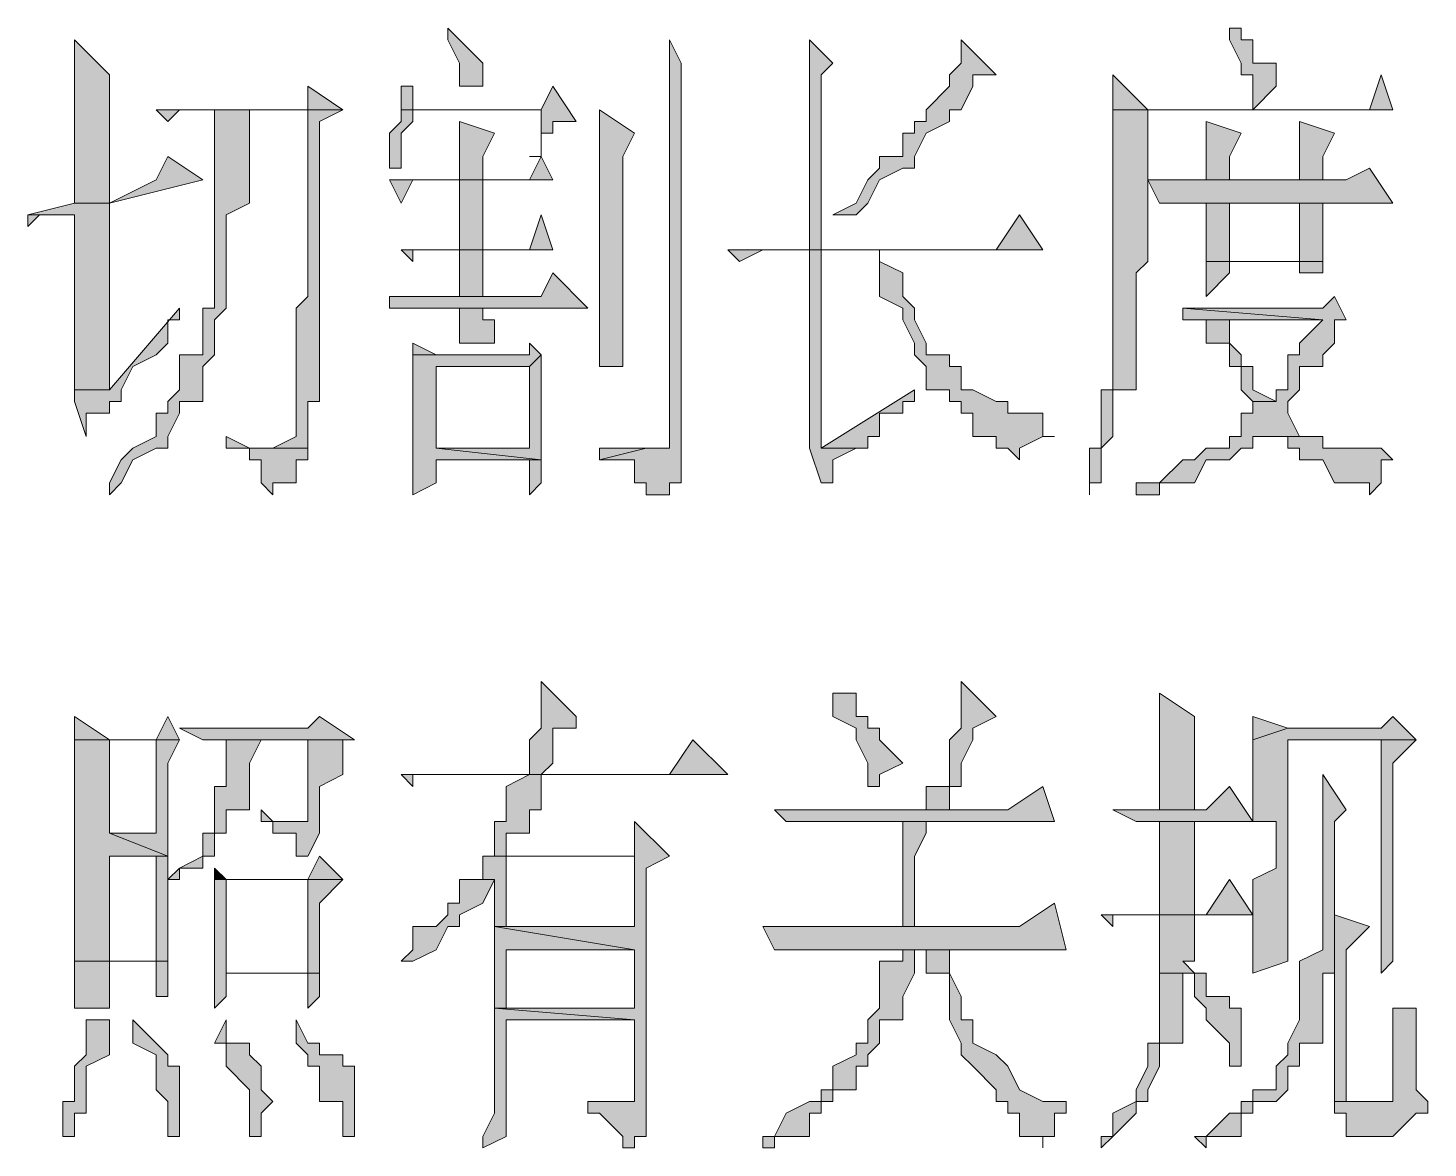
# Model space of a CAD drawing. Header units: millimetres. Extents: x 20 to 821, y 1 to 1134.
# Drawn here: x 650.34 to 671.94, y 529.88 to 547.16 of the extents above; entities that cross this region are included whole.
import ezdxf

# ---------------------------------------------------------------- set-up
doc = ezdxf.new("R2010")
doc.units = ezdxf.units.MM
doc.layers.add('1', color=7, linetype='Continuous')

msp = doc.modelspace()

# ---------------------------------------------------------------- hatches: boundary and pattern name
h = msp.add_hatch(color=0)
h.dxf.hatch_style = 2
h.paths.add_polyline_path([(656.82, 547.161732), (656.82, 546.981732), (657, 546.621732), (657, 546.261732), (657.36, 546.261732), (657.36, 546.621732), (657, 546.981732)])
h = msp.add_hatch(color=0)
h.dxf.hatch_style = 2
h.paths.add_polyline_path([(668.88, 547.161732), (668.88, 546.981732), (669.06, 546.621732), (669.06, 546.441732), (669.24, 546.441732), (669.24, 545.901732), (669.6, 546.261732), (669.6, 546.621732), (669.24, 546.621732), (669.24, 546.981732), (669.06, 546.981732), (669.06, 547.161732)])
h = msp.add_hatch(color=0)
h.dxf.hatch_style = 2
h.paths.add_polyline_path([(651.06, 546.981732), (651.06, 544.461732), (651.6, 544.461732), (651.6, 546.441732)])
h = msp.add_hatch(color=0)
h.dxf.hatch_style = 2
h.paths.add_polyline_path([(660.24, 546.981732), (660.24, 540.681732), (659.88, 540.681732), (659.16, 540.501732), (659.7, 540.501732), (659.7, 540.141732), (659.88, 540.141732), (659.88, 539.961732), (660.24, 539.961732), (660.24, 540.141732), (660.42, 540.141732), (660.42, 540.501732), (660.42, 546.621732)])
h = msp.add_hatch(color=0)
h.dxf.hatch_style = 2
h.paths.add_polyline_path([(662.4, 546.981732), (662.4, 543.741732), (662.58, 543.741732), (662.58, 546.441732), (662.76, 546.621732)])
h = msp.add_hatch(color=0)
h.dxf.hatch_style = 2
h.paths.add_polyline_path([(664.74, 546.981732), (664.74, 546.621732), (664.56, 546.441732), (664.56, 546.261732), (664.2, 545.901732), (664.2, 545.721732), (664.02, 545.721732), (664.02, 545.541732), (663.84, 545.541732), (663.84, 545.181732), (663.48, 545.181732), (663.48, 545.001732), (663.3, 544.821732), (663.12, 544.461732), (662.76, 544.281732), (663.12, 544.281732), (663.3, 544.461732), (663.48, 544.821732), (663.84, 545.001732), (664.02, 545.001732), (664.02, 545.181732), (664.2, 545.541732), (664.56, 545.721732), (664.56, 545.901732), (664.74, 545.901732), (664.92, 546.261732), (664.92, 546.441732), (665.28, 546.441732)])
h = msp.add_hatch(color=0)
h.dxf.hatch_style = 2
h.paths.add_polyline_path([(671.22, 546.441732), (671.04, 545.901732), (667.08, 545.901732), (667.08, 545.721732), (667.08, 542.661732), (667.08, 542.301732), (667.08, 541.581732), (666.9, 541.581732), (666.9, 540.681732), (666.72, 540.681732), (666.72, 539.961732), (666.72, 540.141732), (666.9, 540.141732), (666.9, 540.501732), (666.9, 540.681732), (667.08, 540.861732), (667.08, 541.581732), (667.44, 541.581732), (667.44, 543.381732), (667.62, 543.561732), (667.62, 545.901732), (671.4, 545.901732)])
h = msp.add_hatch(color=0)
h.dxf.hatch_style = 2
h.paths.add_polyline_path([(667.08, 546.441732), (667.08, 545.901732), (667.62, 545.901732)])
h = msp.add_hatch(color=0)
h.dxf.hatch_style = 2
h.paths.add_polyline_path([(654.66, 546.261732), (654.66, 545.901732), (652.32, 545.901732), (652.5, 545.721732), (652.68, 545.901732), (655.2, 545.901732)])
h = msp.add_hatch(color=0)
h.dxf.hatch_style = 2
h.paths.add_polyline_path([(658.44, 546.261732), (658.26, 545.901732), (656.1, 545.901732), (658.26, 545.901732), (658.26, 545.181732), (658.08, 545.181732), (658.26, 545.181732), (658.26, 545.541732), (658.44, 545.541732), (658.44, 545.721732), (658.8, 545.721732)])
h = msp.add_hatch(color=0)
h.dxf.hatch_style = 2
h.paths.add_polyline_path([(656.1, 545.901732), (656.28, 545.901732), (656.28, 546.261732), (656.1, 546.261732)])
h = msp.add_hatch(color=0)
h.dxf.hatch_style = 2
h.paths.add_polyline_path([(653.76, 545.901732), (653.22, 545.901732), (653.22, 545.721732), (653.22, 542.841732), (653.04, 542.841732), (653.04, 542.121732), (652.68, 542.121732), (652.68, 541.941732), (652.68, 541.581732), (652.5, 541.401732), (652.5, 541.221732), (652.32, 541.221732), (652.32, 540.861732), (651.96, 540.681732), (651.78, 540.501732), (651.6, 540.141732), (651.6, 539.961732), (651.78, 540.141732), (651.96, 540.501732), (652.32, 540.681732), (652.5, 540.681732), (652.5, 540.861732), (652.68, 541.221732), (652.68, 541.401732), (653.04, 541.401732), (653.04, 541.941732), (653.22, 542.121732), (653.22, 542.661732), (653.4, 542.841732), (653.4, 544.281732), (653.76, 544.461732)])
h = msp.add_hatch(color=0)
h.dxf.hatch_style = 2
h.paths.add_polyline_path([(655.2, 545.901732), (654.66, 545.901732), (654.66, 545.721732), (654.66, 543.021732), (654.48, 542.841732), (654.48, 541.941732), (654.48, 541.581732), (654.48, 540.861732), (654.12, 540.681732), (654.66, 540.681732), (654.66, 540.861732), (654.66, 541.401732), (654.84, 541.401732), (654.84, 545.721732)])
h = msp.add_hatch(color=0)
h.dxf.hatch_style = 2
h.paths.add_polyline_path([(656.1, 545.901732), (656.1, 545.721732), (655.92, 545.541732), (655.92, 545.001732), (656.1, 545.001732), (656.1, 545.541732), (656.28, 545.721732), (656.28, 545.901732), (658.26, 545.901732)])
h = msp.add_hatch(color=0)
h.dxf.hatch_style = 2
h.paths.add_polyline_path([(659.16, 545.901732), (659.16, 541.941732), (659.52, 541.941732), (659.52, 545.181732), (659.7, 545.541732)])
h = msp.add_hatch(color=0)
h.dxf.hatch_style = 2
h.paths.add_polyline_path([(657, 545.721732), (657, 544.821732), (657.36, 544.821732), (657.36, 545.181732), (657.54, 545.541732)])
h = msp.add_hatch(color=0)
h.dxf.hatch_style = 2
h.paths.add_polyline_path([(668.52, 545.721732), (668.52, 544.821732), (668.88, 544.821732), (668.88, 545.181732), (669.06, 545.541732)])
h = msp.add_hatch(color=0)
h.dxf.hatch_style = 2
h.paths.add_polyline_path([(669.96, 545.721732), (669.96, 544.821732), (670.32, 544.821732), (670.32, 545.181732), (670.5, 545.541732)])
h = msp.add_hatch(color=0)
h.dxf.hatch_style = 2
h.paths.add_polyline_path([(652.5, 545.181732), (652.32, 544.821732), (651.6, 544.461732), (651.06, 544.461732), (650.34, 544.281732), (651.06, 544.281732), (651.06, 541.941732), (651.06, 541.581732), (651.6, 541.581732), (651.6, 544.461732), (653.04, 544.821732)])
h = msp.add_hatch(color=0)
h.dxf.hatch_style = 2
h.paths.add_polyline_path([(658.26, 545.181732), (658.08, 544.821732), (655.92, 544.821732), (656.1, 544.461732), (656.28, 544.821732), (658.44, 544.821732)])
h = msp.add_hatch(color=0)
h.dxf.hatch_style = 2
h.paths.add_polyline_path([(671.04, 545.001732), (670.68, 544.821732), (667.62, 544.821732), (667.8, 544.461732), (671.4, 544.461732)])
h = msp.add_hatch(color=0)
h.dxf.hatch_style = 2
h.paths.add_polyline_path([(657, 543.741732), (657.36, 543.741732), (657.36, 544.821732), (657, 544.821732)])
h = msp.add_hatch(color=0)
h.dxf.hatch_style = 2
h.paths.add_polyline_path([(668.88, 544.461732), (668.52, 544.461732), (668.52, 544.281732), (668.52, 543.561732), (668.88, 543.561732)])
h = msp.add_hatch(color=0)
h.dxf.hatch_style = 2
h.paths.add_polyline_path([(670.32, 544.461732), (669.96, 544.461732), (669.96, 543.561732), (668.52, 543.561732), (668.52, 543.381732), (668.52, 543.021732), (668.88, 543.381732), (668.88, 543.561732), (669.96, 543.561732), (670.32, 543.561732), (670.32, 543.741732)])
h = msp.add_hatch(color=0)
h.dxf.hatch_style = 2
h.paths.add_polyline_path([(650.34, 544.281732), (650.34, 544.101732), (650.52, 544.281732), (651.06, 544.281732)])
h = msp.add_hatch(color=0)
h.dxf.hatch_style = 2
h.paths.add_polyline_path([(658.26, 544.281732), (658.08, 543.741732), (656.1, 543.741732), (656.28, 543.561732), (656.28, 543.741732), (657, 543.741732), (658.44, 543.741732)])
h = msp.add_hatch(color=0)
h.dxf.hatch_style = 2
h.paths.add_polyline_path([(665.64, 544.281732), (665.28, 543.741732), (661.14, 543.741732), (661.32, 543.561732), (661.68, 543.741732), (666, 543.741732)])
h = msp.add_hatch(color=0)
h.dxf.hatch_style = 2
h.paths.add_polyline_path([(657, 543.021732), (657.36, 543.021732), (657.36, 543.741732), (657, 543.741732)])
h = msp.add_hatch(color=0)
h.dxf.hatch_style = 2
h.paths.add_polyline_path([(662.4, 543.741732), (662.4, 540.681732), (662.58, 540.141732), (662.76, 540.141732), (662.76, 540.501732), (663.12, 540.681732), (663.3, 540.681732), (662.58, 540.681732), (662.58, 543.741732), (663.48, 543.741732)])
h = msp.add_hatch(color=0)
h.dxf.hatch_style = 2
h.paths.add_polyline_path([(663.48, 543.741732), (662.4, 543.741732), (663.48, 543.741732), (663.48, 543.021732), (663.84, 542.841732), (663.84, 542.661732), (664.02, 542.301732), (664.02, 542.121732), (664.2, 541.941732), (664.2, 541.581732), (664.56, 541.581732), (664.56, 541.401732), (664.74, 541.401732), (664.74, 541.221732), (664.92, 541.221732), (664.92, 540.861732), (665.28, 540.861732), (665.28, 540.681732), (665.46, 540.681732), (665.64, 540.501732), (665.64, 540.681732), (666, 540.861732), (666.18, 540.861732), (666, 540.861732), (666, 541.221732), (665.64, 541.221732), (665.46, 541.221732), (665.46, 541.401732), (665.28, 541.401732), (664.92, 541.581732), (664.74, 541.581732), (664.74, 541.941732), (664.56, 541.941732), (664.56, 542.121732), (664.2, 542.121732), (664.2, 542.301732), (664.02, 542.661732), (664.02, 542.841732), (663.84, 543.021732), (663.84, 543.381732), (663.48, 543.561732)])
h = msp.add_hatch(color=0)
h.dxf.hatch_style = 2
h.paths.add_polyline_path([(670.32, 543.561732), (669.96, 543.561732), (669.96, 543.381732), (670.32, 543.381732)])
h = msp.add_hatch(color=0)
h.dxf.hatch_style = 2
h.paths.add_polyline_path([(658.44, 543.381732), (658.26, 543.021732), (655.92, 543.021732), (655.92, 542.841732), (658.98, 542.841732)])
h = msp.add_hatch(color=0)
h.dxf.hatch_style = 2
h.paths.add_polyline_path([(652.68, 542.841732), (651.6, 541.581732), (651.06, 541.581732), (651.06, 541.401732), (651.24, 540.861732), (651.24, 541.221732), (651.6, 541.221732), (651.6, 541.401732), (651.78, 541.401732), (651.78, 541.581732), (651.96, 541.941732), (652.32, 542.121732), (652.5, 542.301732), (652.5, 542.661732), (652.68, 542.661732)])
h = msp.add_hatch(color=0)
h.dxf.hatch_style = 2
h.paths.add_polyline_path([(657.36, 542.841732), (657, 542.841732), (657, 542.661732), (657, 542.301732), (657.54, 542.301732), (657.54, 542.661732), (657.36, 542.661732)])
h = msp.add_hatch(color=0)
h.dxf.hatch_style = 2
h.paths.add_polyline_path([(670.5, 543.021732), (670.32, 542.841732), (668.16, 542.841732), (670.32, 542.661732), (669.96, 542.301732), (669.96, 542.121732), (669.78, 542.121732), (669.78, 541.581732), (669.6, 541.581732), (669.6, 541.401732), (669.24, 541.401732), (669.24, 541.221732), (669.06, 541.221732), (669.06, 540.861732), (668.88, 540.861732), (668.88, 540.681732), (668.52, 540.681732), (668.34, 540.501732), (668.16, 540.501732), (667.8, 540.141732), (667.44, 540.141732), (667.44, 539.961732), (667.8, 539.961732), (667.8, 540.141732), (668.34, 540.141732), (668.52, 540.501732), (668.88, 540.501732), (669.06, 540.681732), (669.24, 540.681732), (669.24, 540.861732), (669.96, 540.861732), (669.78, 541.221732), (669.78, 541.401732), (669.96, 541.581732), (669.96, 541.941732), (670.32, 541.941732), (670.32, 542.121732), (670.5, 542.301732), (670.5, 542.661732), (670.68, 542.661732)])
h = msp.add_hatch(color=0)
h.dxf.hatch_style = 2
h.paths.add_polyline_path([(668.16, 542.841732), (668.16, 542.661732), (668.34, 542.661732), (670.32, 542.661732)])
h = msp.add_hatch(color=0)
h.dxf.hatch_style = 2
h.paths.add_polyline_path([(668.88, 542.661732), (668.52, 542.661732), (668.52, 542.301732), (668.88, 542.301732), (668.88, 542.121732), (668.88, 541.941732), (669.06, 541.941732), (669.06, 541.581732), (669.24, 541.401732), (669.6, 541.401732), (669.24, 541.581732), (669.24, 541.941732), (669.06, 541.941732), (669.06, 542.121732), (668.88, 542.301732)])
h = msp.add_hatch(color=0)
h.dxf.hatch_style = 2
h.paths.add_polyline_path([(656.28, 542.301732), (656.28, 542.121732), (656.64, 542.121732)])
h = msp.add_hatch(color=0)
h.dxf.hatch_style = 2
h.paths.add_polyline_path([(658.08, 542.301732), (658.08, 542.121732), (656.64, 542.121732), (656.28, 542.121732), (656.28, 541.941732), (656.28, 539.961732), (656.64, 540.141732), (656.64, 540.501732), (658.08, 540.501732), (658.26, 540.501732), (656.64, 540.681732), (656.64, 541.941732), (658.08, 541.941732), (658.26, 542.121732)])
h = msp.add_hatch(color=0)
h.dxf.hatch_style = 2
h.paths.add_polyline_path([(658.26, 542.121732), (658.08, 541.941732), (658.08, 540.681732), (656.64, 540.681732), (658.26, 540.501732)])
h = msp.add_hatch(color=0)
h.dxf.hatch_style = 2
h.paths.add_polyline_path([(664.02, 541.581732), (662.58, 540.681732), (663.3, 540.681732), (663.3, 540.861732), (663.48, 540.861732), (663.48, 541.221732), (663.84, 541.221732), (663.84, 541.401732), (664.02, 541.401732)])
h = msp.add_hatch(color=0)
h.dxf.hatch_style = 2
h.paths.add_polyline_path([(653.4, 540.861732), (653.4, 540.681732), (653.76, 540.681732), (653.76, 540.501732), (653.94, 540.501732), (653.94, 540.141732), (654.12, 539.961732), (654.12, 540.141732), (654.48, 540.141732), (654.48, 540.501732), (654.66, 540.501732), (654.66, 540.681732), (654.12, 540.681732), (653.76, 540.681732)])
h = msp.add_hatch(color=0)
h.dxf.hatch_style = 2
h.paths.add_polyline_path([(659.16, 540.681732), (659.16, 540.501732), (659.88, 540.681732)])
h = msp.add_hatch(color=0)
h.dxf.hatch_style = 2
h.paths.add_polyline_path([(669.96, 540.861732), (669.6, 540.861732), (669.78, 540.861732), (669.78, 540.681732), (669.96, 540.681732), (669.96, 540.501732), (670.32, 540.501732), (670.5, 540.141732), (671.04, 540.141732), (671.04, 539.961732), (671.22, 540.141732), (671.22, 540.501732), (671.4, 540.501732), (671.22, 540.681732), (671.04, 540.681732), (670.32, 540.681732), (670.32, 540.861732)])
h = msp.add_hatch(color=0)
h.dxf.hatch_style = 2
h.paths.add_polyline_path([(658.26, 540.501732), (658.08, 540.501732), (658.08, 539.961732), (658.26, 540.141732)])
h = msp.add_hatch(color=0)
h.dxf.hatch_style = 2
h.paths.add_polyline_path([(658.26, 537.081732), (658.26, 536.361732), (658.08, 536.181732), (658.08, 535.641732), (658.26, 535.641732), (658.44, 535.821732), (658.44, 536.361732), (658.8, 536.361732), (658.8, 536.541732)])
h = msp.add_hatch(color=0)
h.dxf.hatch_style = 2
h.paths.add_polyline_path([(664.74, 537.081732), (664.74, 536.361732), (664.56, 536.181732), (664.56, 535.461732), (664.2, 535.461732), (664.2, 535.101732), (664.56, 535.101732), (664.56, 535.461732), (664.74, 535.461732), (664.74, 535.821732), (664.92, 536.181732), (664.92, 536.361732), (665.28, 536.541732)])
h = msp.add_hatch(color=0)
h.dxf.hatch_style = 2
h.paths.add_polyline_path([(662.76, 536.901732), (662.76, 536.541732), (663.12, 536.361732), (663.12, 536.181732), (663.3, 535.821732), (663.3, 535.461732), (663.48, 535.461732), (663.48, 535.641732), (663.84, 535.821732), (663.48, 536.181732), (663.48, 536.361732), (663.3, 536.361732), (663.3, 536.541732), (663.12, 536.541732), (663.12, 536.901732)])
h = msp.add_hatch(color=0)
h.dxf.hatch_style = 2
h.paths.add_polyline_path([(667.8, 536.901732), (667.8, 535.101732), (668.34, 535.101732), (668.34, 536.541732)])
h = msp.add_hatch(color=0)
h.dxf.hatch_style = 2
h.paths.add_polyline_path([(651.06, 536.541732), (651.06, 536.181732), (651.6, 536.181732)])
h = msp.add_hatch(color=0)
h.dxf.hatch_style = 2
h.paths.add_polyline_path([(652.5, 536.541732), (652.32, 536.181732), (651.06, 536.181732), (651.06, 535.821732), (651.06, 532.761732), (652.32, 532.761732), (652.32, 532.221732), (652.5, 532.221732), (652.5, 532.581732), (652.5, 532.761732), (651.6, 532.761732), (651.6, 534.381732), (652.32, 534.381732), (652.5, 534.381732), (651.6, 534.741732), (651.6, 536.181732), (652.32, 536.181732), (652.68, 536.181732)])
h = msp.add_hatch(color=0)
h.dxf.hatch_style = 2
h.paths.add_polyline_path([(654.84, 536.541732), (654.66, 536.361732), (652.68, 536.361732), (653.04, 536.181732), (655.38, 536.181732)])
h = msp.add_hatch(color=0)
h.dxf.hatch_style = 2
h.paths.add_polyline_path([(669.24, 536.541732), (669.24, 536.181732), (669.78, 536.361732)])
h = msp.add_hatch(color=0)
h.dxf.hatch_style = 2
h.paths.add_polyline_path([(671.4, 536.541732), (671.22, 536.361732), (669.78, 536.361732), (669.24, 536.181732), (669.24, 534.921732), (669.6, 534.921732), (669.6, 534.201732), (669.24, 534.021732), (669.24, 532.581732), (669.78, 532.761732), (669.78, 536.181732), (671.22, 536.181732), (671.76, 536.181732)])
h = msp.add_hatch(color=0)
h.dxf.hatch_style = 2
h.paths.add_polyline_path([(652.68, 536.181732), (652.32, 536.181732), (652.32, 534.741732), (651.6, 534.741732), (652.5, 534.381732), (652.5, 535.821732)])
h = msp.add_hatch(color=0)
h.dxf.hatch_style = 2
h.paths.add_polyline_path([(653.94, 536.181732), (653.4, 536.181732), (653.4, 535.821732), (653.4, 535.461732), (653.22, 535.461732), (653.22, 534.741732), (653.04, 534.741732), (653.04, 534.381732), (652.68, 534.201732), (652.5, 534.021732), (652.68, 534.021732), (652.68, 534.201732), (653.04, 534.201732), (653.04, 534.381732), (653.22, 534.381732), (653.22, 534.741732), (653.4, 534.741732), (653.4, 534.921732), (653.4, 535.101732), (653.76, 535.101732), (653.76, 535.821732)])
h = msp.add_hatch(color=0)
h.dxf.hatch_style = 2
h.paths.add_polyline_path([(655.38, 536.181732), (654.66, 536.181732), (654.66, 535.821732), (654.66, 534.921732), (654.48, 534.921732), (653.94, 534.921732), (654.12, 534.921732), (654.12, 534.741732), (654.48, 534.741732), (654.48, 534.381732), (654.66, 534.381732), (654.84, 534.741732), (654.84, 534.921732), (654.84, 535.101732), (654.84, 535.461732), (655.2, 535.641732), (655.2, 536.181732)])
h = msp.add_hatch(color=0)
h.dxf.hatch_style = 2
h.paths.add_polyline_path([(660.6, 536.181732), (660.24, 535.641732), (656.1, 535.641732), (656.28, 535.461732), (656.28, 535.641732), (656.64, 535.641732), (661.14, 535.641732)])
h = msp.add_hatch(color=0)
h.dxf.hatch_style = 2
h.paths.add_polyline_path([(671.76, 536.181732), (671.22, 536.181732), (671.22, 532.581732), (671.4, 532.761732), (671.4, 535.821732)])
h = msp.add_hatch(color=0)
h.dxf.hatch_style = 2
h.paths.add_polyline_path([(658.26, 535.641732), (658.08, 535.641732), (657.72, 535.461732), (657.72, 534.921732), (657.54, 534.921732), (657.54, 534.381732), (657.72, 534.381732), (657.72, 534.741732), (658.08, 534.741732), (658.08, 535.101732), (658.26, 535.101732)])
h = msp.add_hatch(color=0)
h.dxf.hatch_style = 2
h.paths.add_polyline_path([(670.32, 535.641732), (670.32, 532.941732), (669.96, 532.761732), (669.96, 531.861732), (669.78, 531.501732), (669.78, 531.321732), (669.6, 531.141732), (669.6, 530.781732), (669.24, 530.781732), (669.24, 530.601732), (669.06, 530.601732), (669.06, 530.421732), (668.88, 530.421732), (668.52, 530.061732), (668.34, 530.061732), (668.52, 529.881732), (668.52, 530.061732), (668.88, 530.061732), (669.06, 530.061732), (669.06, 530.421732), (669.24, 530.421732), (669.24, 530.601732), (669.6, 530.601732), (669.78, 530.781732), (669.78, 531.141732), (669.96, 531.141732), (669.96, 531.501732), (670.32, 531.501732), (670.32, 532.581732), (670.5, 532.581732), (670.5, 534.921732), (670.68, 535.101732)])
h = msp.add_hatch(color=0)
h.dxf.hatch_style = 2
h.paths.add_polyline_path([(666, 535.461732), (665.46, 535.101732), (661.86, 535.101732), (662.04, 534.921732), (666.18, 534.921732)])
h = msp.add_hatch(color=0)
h.dxf.hatch_style = 2
h.paths.add_polyline_path([(668.88, 535.461732), (668.52, 535.101732), (667.08, 535.101732), (667.44, 534.921732), (669.24, 534.921732)])
h = msp.add_hatch(color=0)
h.dxf.hatch_style = 2
h.paths.add_polyline_path([(653.94, 535.101732), (653.94, 534.921732), (654.48, 534.921732), (654.12, 534.921732)])
h = msp.add_hatch(color=0)
h.dxf.hatch_style = 2
h.paths.add_polyline_path([(659.7, 534.921732), (659.7, 534.381732), (657.72, 534.381732), (657.36, 534.381732), (659.7, 534.381732), (659.7, 533.301732), (657.72, 533.301732), (657.54, 533.301732), (659.7, 532.941732), (659.7, 532.041732), (657.72, 532.041732), (657.54, 532.041732), (659.7, 531.861732), (659.7, 530.601732), (659.52, 530.601732), (658.98, 530.601732), (658.98, 530.421732), (659.16, 530.421732), (659.52, 530.061732), (659.52, 529.881732), (659.7, 529.881732), (659.7, 530.061732), (659.88, 530.061732), (659.88, 530.421732), (659.88, 534.201732), (660.24, 534.381732)])
h = msp.add_hatch(color=0)
h.dxf.hatch_style = 2
h.paths.add_polyline_path([(664.2, 534.921732), (663.84, 534.921732), (663.84, 534.741732), (663.84, 533.301732), (664.02, 533.301732), (664.02, 534.381732), (664.2, 534.741732)])
h = msp.add_hatch(color=0)
h.dxf.hatch_style = 2
h.paths.add_polyline_path([(667.8, 533.481732), (668.34, 533.481732), (668.34, 534.921732), (667.8, 534.921732)])
h = msp.add_hatch(color=0)
h.dxf.hatch_style = 2
h.paths.add_polyline_path([(652.5, 534.381732), (652.32, 534.381732), (652.32, 532.761732), (651.6, 532.761732), (652.5, 532.761732)])
h = msp.add_hatch(color=0)
h.dxf.hatch_style = 2
h.paths.add_polyline_path([(654.84, 534.381732), (654.66, 534.021732), (653.22, 534.021732), (653.22, 533.661732), (653.22, 532.041732), (653.4, 532.221732), (653.4, 532.581732), (654.66, 532.581732), (654.84, 532.581732), (653.4, 532.581732), (653.4, 534.021732), (654.66, 534.021732), (655.2, 534.021732)])
h = msp.add_hatch(color=0)
h.dxf.hatch_style = 2
h.paths.add_polyline_path([(653.22, 534.201732), (653.22, 534.021732), (653.4, 534.021732)])
h = msp.add_hatch(color=0)
h.dxf.hatch_style = 2
h.paths.add_polyline_path([(657.36, 534.381732), (657.36, 534.021732), (657, 534.021732), (657.54, 534.021732), (657.54, 533.661732), (657.54, 533.301732), (657.72, 533.301732), (657.72, 534.381732), (659.7, 534.381732)])
h = msp.add_hatch(color=0)
h.dxf.hatch_style = 2
h.paths.add_polyline_path([(655.2, 534.021732), (654.66, 534.021732), (654.66, 532.581732), (653.4, 532.581732), (654.84, 532.581732), (654.84, 533.661732)])
h = msp.add_hatch(color=0)
h.dxf.hatch_style = 2
h.paths.add_polyline_path([(657, 534.021732), (657, 533.661732), (656.82, 533.661732), (656.82, 533.481732), (656.64, 533.301732), (656.28, 533.301732), (656.28, 532.941732), (656.1, 532.761732), (656.28, 532.761732), (656.64, 532.941732), (656.82, 533.301732), (657, 533.301732), (657, 533.481732), (657.36, 533.661732), (657.54, 534.021732)])
h = msp.add_hatch(color=0)
h.dxf.hatch_style = 2
h.paths.add_polyline_path([(668.88, 534.021732), (668.52, 533.481732), (666.9, 533.481732), (667.08, 533.301732), (667.08, 533.481732), (667.44, 533.481732), (669.24, 533.481732)])
h = msp.add_hatch(color=0)
h.dxf.hatch_style = 2
h.paths.add_polyline_path([(666.18, 533.661732), (665.64, 533.301732), (661.68, 533.301732), (661.86, 532.941732), (666.36, 532.941732)])
h = msp.add_hatch(color=0)
h.dxf.hatch_style = 2
h.paths.add_polyline_path([(668.34, 533.481732), (667.8, 533.481732), (667.8, 533.301732), (667.8, 532.581732), (668.16, 532.581732), (668.34, 532.581732), (668.34, 532.221732), (668.52, 532.041732), (668.52, 531.861732), (668.88, 531.501732), (668.88, 531.141732), (669.06, 531.141732), (669.06, 531.861732), (669.06, 532.041732), (668.88, 532.041732), (668.88, 532.221732), (668.52, 532.221732), (668.52, 532.581732), (668.34, 532.581732), (668.16, 532.761732), (668.34, 532.761732), (668.34, 532.941732)])
h = msp.add_hatch(color=0)
h.dxf.hatch_style = 2
h.paths.add_polyline_path([(670.5, 533.481732), (670.5, 530.601732), (671.04, 530.601732), (670.68, 530.601732), (670.68, 530.781732), (670.68, 532.941732), (671.04, 533.301732)])
h = msp.add_hatch(color=0)
h.dxf.hatch_style = 2
h.paths.add_polyline_path([(657.54, 533.301732), (657.54, 532.041732), (657.72, 532.041732), (657.72, 532.941732), (659.7, 532.941732)])
h = msp.add_hatch(color=0)
h.dxf.hatch_style = 2
h.paths.add_polyline_path([(664.02, 532.941732), (663.84, 532.941732), (663.84, 532.761732), (663.48, 532.761732), (663.48, 532.581732), (663.48, 532.041732), (663.3, 531.861732), (663.3, 531.501732), (663.12, 531.501732), (663.12, 531.321732), (662.76, 531.141732), (662.76, 530.781732), (662.58, 530.781732), (662.58, 530.601732), (662.4, 530.601732), (662.04, 530.421732), (661.86, 530.061732), (661.68, 530.061732), (661.68, 529.881732), (661.86, 529.881732), (661.86, 530.061732), (662.4, 530.061732), (662.4, 530.421732), (662.58, 530.421732), (662.58, 530.601732), (662.76, 530.601732), (662.76, 530.781732), (663.12, 530.781732), (663.12, 531.141732), (663.3, 531.141732), (663.3, 531.321732), (663.48, 531.501732), (663.48, 531.861732), (663.84, 531.861732), (663.84, 532.221732), (664.02, 532.581732)])
h = msp.add_hatch(color=0)
h.dxf.hatch_style = 2
h.paths.add_polyline_path([(664.2, 532.941732), (664.2, 532.581732), (664.56, 532.581732), (664.56, 531.861732), (664.74, 531.501732), (664.74, 531.321732), (664.92, 531.141732), (665.28, 530.781732), (665.28, 530.601732), (665.46, 530.601732), (665.46, 530.421732), (665.64, 530.421732), (665.64, 530.061732), (666, 530.061732), (666, 529.881732), (666, 530.061732), (666.18, 530.061732), (666.18, 530.421732), (666.36, 530.421732), (666.36, 530.601732), (666.18, 530.601732), (666, 530.601732), (665.64, 530.781732), (665.46, 531.141732), (665.28, 531.321732), (664.92, 531.501732), (664.92, 531.861732), (664.74, 531.861732), (664.74, 532.221732), (664.56, 532.581732), (664.56, 532.941732)])
h = msp.add_hatch(color=0)
h.dxf.hatch_style = 2
h.paths.add_polyline_path([(651.06, 532.761732), (651.06, 532.041732), (651.6, 532.041732), (651.6, 532.761732), (652.32, 532.761732)])
h = msp.add_hatch(color=0)
h.dxf.hatch_style = 2
h.paths.add_polyline_path([(654.84, 532.581732), (654.66, 532.581732), (654.66, 532.041732), (654.84, 532.221732)])
h = msp.add_hatch(color=0)
h.dxf.hatch_style = 2
h.paths.add_polyline_path([(667.8, 532.581732), (667.8, 531.501732), (667.62, 531.501732), (667.62, 531.141732), (667.44, 530.781732), (667.44, 530.601732), (667.08, 530.421732), (667.08, 530.061732), (666.9, 530.061732), (666.9, 529.881732), (667.08, 530.061732), (667.44, 530.421732), (667.44, 530.601732), (667.62, 530.601732), (667.62, 530.781732), (667.8, 531.141732), (667.8, 531.501732), (668.16, 531.501732), (668.16, 532.581732)])
h = msp.add_hatch(color=0)
h.dxf.hatch_style = 2
h.paths.add_polyline_path([(657.54, 532.041732), (657.54, 530.421732), (657.36, 530.061732), (657.36, 529.881732), (657.72, 530.061732), (657.72, 531.861732), (659.7, 531.861732)])
h = msp.add_hatch(color=0)
h.dxf.hatch_style = 2
h.paths.add_polyline_path([(671.76, 532.041732), (671.4, 532.041732), (671.4, 531.861732), (671.4, 530.601732), (671.22, 530.601732), (670.5, 530.601732), (670.5, 530.421732), (670.68, 530.421732), (670.68, 530.061732), (671.4, 530.061732), (671.76, 530.421732), (671.94, 530.421732), (671.94, 530.601732), (671.76, 530.781732)])
h = msp.add_hatch(color=0)
h.dxf.hatch_style = 2
h.paths.add_polyline_path([(651.6, 531.861732), (651.24, 531.861732), (651.24, 531.501732), (651.24, 531.321732), (651.06, 531.141732), (651.06, 530.601732), (650.88, 530.601732), (650.88, 530.061732), (651.06, 530.061732), (651.06, 530.421732), (651.24, 530.421732), (651.24, 531.141732), (651.6, 531.321732)])
h = msp.add_hatch(color=0)
h.dxf.hatch_style = 2
h.paths.add_polyline_path([(651.96, 531.861732), (651.96, 531.501732), (652.32, 531.321732), (652.32, 530.781732), (652.5, 530.601732), (652.5, 530.061732), (652.68, 530.061732), (652.68, 531.141732), (652.5, 531.141732), (652.5, 531.321732), (652.32, 531.501732)])
h = msp.add_hatch(color=0)
h.dxf.hatch_style = 2
h.paths.add_polyline_path([(653.4, 531.861732), (653.22, 531.501732), (653.4, 531.501732), (653.4, 531.321732), (653.4, 531.141732), (653.76, 530.781732), (653.76, 530.061732), (653.94, 530.061732), (653.94, 530.421732), (654.12, 530.601732), (653.94, 530.781732), (653.94, 531.141732), (653.76, 531.321732), (653.76, 531.501732), (653.4, 531.501732)])
h = msp.add_hatch(color=0)
h.dxf.hatch_style = 2
h.paths.add_polyline_path([(654.48, 531.861732), (654.48, 531.501732), (654.66, 531.321732), (654.66, 531.141732), (654.84, 531.141732), (654.84, 530.601732), (655.2, 530.601732), (655.2, 530.061732), (655.38, 530.061732), (655.38, 531.141732), (655.2, 531.141732), (655.2, 531.321732), (654.84, 531.321732), (654.84, 531.501732), (654.66, 531.501732)])
h = msp.add_hatch(color=0)
h.dxf.hatch_style = 2
h.paths.add_polyline_path([(658.98, 530.601732), (659.52, 530.601732), (659.16, 530.601732)])

# ---------------------------------------------------------------- linework, layer by layer
at = {"layer": '1', "color": 0, "lineweight": 5}
for points in [[(656.82, 547.161732), (656.82, 546.981732), (657, 546.621732), (657, 546.261732), (657.36, 546.261732), (657.36, 546.621732), (657, 546.981732), (656.82, 547.161732)], [(668.88, 547.161732), (668.88, 546.981732), (669.06, 546.621732), (669.06, 546.441732), (669.24, 546.441732), (669.24, 545.901732), (669.6, 546.261732), (669.6, 546.621732), (669.24, 546.621732), (669.24, 546.981732), (669.06, 546.981732), (669.06, 547.161732), (668.88, 547.161732)], [(651.06, 546.981732), (651.06, 544.461732), (651.6, 544.461732), (651.6, 546.441732), (651.06, 546.981732)], [(660.24, 546.981732), (660.24, 540.681732), (659.88, 540.681732), (659.16, 540.501732), (659.7, 540.501732), (659.7, 540.141732), (659.88, 540.141732), (659.88, 539.961732), (660.24, 539.961732), (660.24, 540.141732), (660.24, 540.141732), (660.42, 540.141732), (660.42, 540.501732), (660.42, 546.621732), (660.24, 546.981732)], [(662.4, 546.981732), (662.4, 543.741732), (662.58, 543.741732), (662.58, 546.441732), (662.76, 546.621732), (662.4, 546.981732)], [(664.74, 546.981732), (664.74, 546.621732), (664.56, 546.441732), (664.56, 546.261732), (664.2, 545.901732), (664.2, 545.721732), (664.02, 545.721732), (664.02, 545.541732), (663.84, 545.541732), (663.84, 545.181732), (663.48, 545.181732), (663.48, 545.001732), (663.3, 544.821732), (663.12, 544.461732), (662.76, 544.281732), (663.12, 544.281732), (663.12, 544.281732), (663.3, 544.461732), (663.48, 544.821732), (663.84, 545.001732), (664.02, 545.001732), (664.02, 545.181732), (664.2, 545.541732), (664.56, 545.721732), (664.56, 545.901732), (664.74, 545.901732), (664.92, 546.261732), (664.92, 546.441732), (665.28, 546.441732), (664.74, 546.981732)], [(671.22, 546.441732), (671.04, 545.901732), (667.08, 545.901732), (667.08, 545.721732), (667.08, 542.661732), (667.08, 542.301732), (667.08, 541.581732), (666.9, 541.581732), (666.9, 540.681732), (666.72, 540.681732), (666.72, 539.961732), (666.72, 540.141732), (666.9, 540.141732), (666.9, 540.501732), (666.9, 540.681732), (667.08, 540.861732), (667.08, 541.581732), (667.44, 541.581732), (667.44, 543.381732), (667.62, 543.561732), (667.62, 545.901732), (671.4, 545.901732), (671.22, 546.441732)], [(667.08, 546.441732), (667.08, 545.901732), (667.62, 545.901732), (667.08, 546.441732)], [(654.66, 546.261732), (654.66, 545.901732), (652.32, 545.901732), (652.5, 545.721732), (652.68, 545.901732), (655.2, 545.901732), (654.66, 546.261732)], [(658.44, 546.261732), (658.26, 545.901732), (656.1, 545.901732), (658.26, 545.901732), (658.26, 545.181732), (658.08, 545.181732), (658.26, 545.181732), (658.26, 545.541732), (658.44, 545.541732), (658.44, 545.721732), (658.8, 545.721732), (658.44, 546.261732)], [(656.1, 545.901732), (656.28, 545.901732), (656.28, 546.261732), (656.1, 546.261732), (656.1, 545.901732)], [(653.76, 545.901732), (653.22, 545.901732), (653.22, 545.721732), (653.22, 542.841732), (653.04, 542.841732), (653.04, 542.121732), (652.68, 542.121732), (652.68, 541.941732), (652.68, 541.581732), (652.5, 541.401732), (652.5, 541.221732), (652.32, 541.221732), (652.32, 540.861732), (651.96, 540.681732), (651.78, 540.501732), (651.6, 540.141732), (651.6, 539.961732), (651.78, 540.141732), (651.96, 540.501732), (652.32, 540.681732), (652.5, 540.681732), (652.5, 540.861732), (652.68, 541.221732), (652.68, 541.401732), (653.04, 541.401732), (653.04, 541.941732), (653.22, 542.121732), (653.22, 542.661732), (653.4, 542.841732), (653.4, 544.281732), (653.76, 544.461732), (653.76, 545.901732)], [(655.2, 545.901732), (654.66, 545.901732), (654.66, 545.721732), (654.66, 543.021732), (654.48, 542.841732), (654.48, 541.941732), (654.48, 541.581732), (654.48, 540.861732), (654.12, 540.681732), (654.66, 540.681732), (654.66, 540.861732), (654.66, 541.401732), (654.84, 541.401732), (654.84, 545.721732), (655.2, 545.901732)], [(656.1, 545.901732), (656.1, 545.721732), (655.92, 545.541732), (655.92, 545.001732), (656.1, 545.001732), (656.1, 545.541732), (656.28, 545.721732), (656.28, 545.901732), (658.26, 545.901732), (656.1, 545.901732)], [(659.16, 545.901732), (659.16, 541.941732), (659.52, 541.941732), (659.52, 545.181732), (659.7, 545.541732), (659.16, 545.901732)], [(657, 545.721732), (657, 544.821732), (657.36, 544.821732), (657.36, 545.181732), (657.54, 545.541732), (657, 545.721732)], [(668.52, 545.721732), (668.52, 544.821732), (668.88, 544.821732), (668.88, 545.181732), (669.06, 545.541732), (668.52, 545.721732)], [(669.96, 545.721732), (669.96, 544.821732), (670.32, 544.821732), (670.32, 545.181732), (670.5, 545.541732), (669.96, 545.721732)], [(652.5, 545.181732), (652.32, 544.821732), (651.6, 544.461732), (651.06, 544.461732), (650.34, 544.281732), (651.06, 544.281732), (651.06, 541.941732), (651.06, 541.581732), (651.6, 541.581732), (651.6, 544.461732), (653.04, 544.821732), (652.5, 545.181732)], [(658.26, 545.181732), (658.08, 544.821732), (655.92, 544.821732), (656.1, 544.461732), (656.28, 544.821732), (658.44, 544.821732), (658.26, 545.181732)], [(671.04, 545.001732), (670.68, 544.821732), (667.62, 544.821732), (667.8, 544.461732), (671.4, 544.461732), (671.04, 545.001732)], [(657, 543.741732), (657.36, 543.741732), (657.36, 544.821732), (657, 544.821732), (657, 543.741732)], [(668.88, 544.461732), (668.52, 544.461732), (668.52, 544.281732), (668.52, 543.561732), (668.88, 543.561732), (668.88, 544.461732)], [(670.32, 544.461732), (669.96, 544.461732), (669.96, 543.561732), (668.52, 543.561732), (668.52, 543.381732), (668.52, 543.021732), (668.88, 543.381732), (668.88, 543.561732), (669.96, 543.561732), (670.32, 543.561732), (670.32, 543.741732), (670.32, 544.461732)], [(650.34, 544.281732), (650.34, 544.101732), (650.52, 544.281732), (651.06, 544.281732), (650.34, 544.281732)], [(658.26, 544.281732), (658.08, 543.741732), (656.1, 543.741732), (656.28, 543.561732), (656.28, 543.741732), (657, 543.741732), (658.44, 543.741732), (658.26, 544.281732)], [(665.64, 544.281732), (665.28, 543.741732), (661.14, 543.741732), (661.32, 543.561732), (661.68, 543.741732), (666, 543.741732), (665.64, 544.281732)], [(657, 543.021732), (657.36, 543.021732), (657.36, 543.741732), (657, 543.741732), (657, 543.021732)], [(662.4, 543.741732), (662.4, 540.681732), (662.58, 540.141732), (662.76, 540.141732), (662.76, 540.501732), (663.12, 540.681732), (663.3, 540.681732), (662.58, 540.681732), (662.58, 543.741732), (663.48, 543.741732), (662.4, 543.741732)], [(663.48, 543.741732), (662.4, 543.741732), (663.48, 543.741732), (663.48, 543.021732), (663.84, 542.841732), (663.84, 542.661732), (664.02, 542.301732), (664.02, 542.121732), (664.2, 541.941732), (664.2, 541.581732), (664.56, 541.581732), (664.56, 541.401732), (664.74, 541.401732), (664.74, 541.221732), (664.92, 541.221732), (664.92, 540.861732), (665.28, 540.861732), (665.28, 540.681732), (665.46, 540.681732), (665.64, 540.501732), (665.64, 540.681732), (666, 540.861732), (666.18, 540.861732), (666, 540.861732), (666, 541.221732), (665.64, 541.221732), (665.46, 541.221732), (665.46, 541.401732), (665.28, 541.401732), (664.92, 541.581732), (664.74, 541.581732), (664.74, 541.941732), (664.56, 541.941732), (664.56, 542.121732), (664.2, 542.121732), (664.2, 542.301732), (664.02, 542.661732), (664.02, 542.841732), (663.84, 543.021732), (663.84, 543.381732), (663.48, 543.561732), (663.48, 543.741732)], [(670.32, 543.561732), (669.96, 543.561732), (669.96, 543.381732), (670.32, 543.381732), (670.32, 543.561732)], [(658.44, 543.381732), (658.26, 543.021732), (655.92, 543.021732), (655.92, 542.841732), (658.98, 542.841732), (658.44, 543.381732)], [(652.68, 542.841732), (651.6, 541.581732), (651.06, 541.581732), (651.06, 541.401732), (651.24, 540.861732), (651.24, 541.221732), (651.6, 541.221732), (651.6, 541.401732), (651.78, 541.401732), (651.78, 541.581732), (651.96, 541.941732), (652.32, 542.121732), (652.5, 542.301732), (652.5, 542.661732), (652.68, 542.661732), (652.68, 542.841732)], [(657.36, 542.841732), (657, 542.841732), (657, 542.661732), (657, 542.301732), (657.54, 542.301732), (657.54, 542.661732), (657.36, 542.661732), (657.36, 542.841732)], [(670.5, 543.021732), (670.32, 542.841732), (668.16, 542.841732), (670.32, 542.661732), (669.96, 542.301732), (669.96, 542.121732), (669.78, 542.121732), (669.78, 541.581732), (669.6, 541.581732), (669.6, 541.401732), (669.24, 541.401732), (669.24, 541.221732), (669.06, 541.221732), (669.06, 540.861732), (668.88, 540.861732), (668.88, 540.681732), (668.52, 540.681732), (668.34, 540.501732), (668.34, 540.501732), (668.16, 540.501732), (667.8, 540.141732), (667.44, 540.141732), (667.44, 539.961732), (667.8, 539.961732), (667.8, 540.141732), (668.34, 540.141732), (668.52, 540.501732), (668.88, 540.501732), (669.06, 540.681732), (669.24, 540.681732), (669.24, 540.861732), (669.96, 540.861732), (669.78, 541.221732), (669.78, 541.401732), (669.96, 541.581732), (669.96, 541.941732), (670.32, 541.941732), (670.32, 542.121732), (670.5, 542.301732), (670.5, 542.661732), (670.68, 542.661732), (670.5, 543.021732)], [(668.16, 542.841732), (668.16, 542.661732), (668.34, 542.661732), (670.32, 542.661732), (668.16, 542.841732)], [(668.88, 542.661732), (668.52, 542.661732), (668.52, 542.301732), (668.88, 542.301732), (668.88, 542.121732), (668.88, 541.941732), (669.06, 541.941732), (669.06, 541.581732), (669.24, 541.401732), (669.6, 541.401732), (669.24, 541.581732), (669.24, 541.941732), (669.06, 541.941732), (669.06, 542.121732), (668.88, 542.301732), (668.88, 542.661732)], [(656.28, 542.301732), (656.28, 542.121732), (656.64, 542.121732), (656.28, 542.301732)], [(658.08, 542.301732), (658.08, 542.121732), (656.64, 542.121732), (656.28, 542.121732), (656.28, 541.941732), (656.28, 539.961732), (656.64, 540.141732), (656.64, 540.501732), (658.08, 540.501732), (658.26, 540.501732), (656.64, 540.681732), (656.64, 541.941732), (658.08, 541.941732), (658.26, 542.121732), (658.08, 542.301732)], [(658.26, 542.121732), (658.08, 541.941732), (658.08, 540.681732), (656.64, 540.681732), (658.26, 540.501732), (658.26, 542.121732)], [(664.02, 541.581732), (662.58, 540.681732), (663.3, 540.681732), (663.3, 540.861732), (663.48, 540.861732), (663.48, 541.221732), (663.84, 541.221732), (663.84, 541.401732), (664.02, 541.401732), (664.02, 541.581732)], [(653.4, 540.861732), (653.4, 540.681732), (653.76, 540.681732), (653.76, 540.501732), (653.94, 540.501732), (653.94, 540.141732), (654.12, 539.961732), (654.12, 540.141732), (654.48, 540.141732), (654.48, 540.501732), (654.66, 540.501732), (654.66, 540.681732), (654.12, 540.681732), (653.76, 540.681732), (653.4, 540.861732)], [(659.16, 540.681732), (659.16, 540.501732), (659.88, 540.681732), (659.16, 540.681732)], [(669.96, 540.861732), (669.6, 540.861732), (669.78, 540.861732), (669.78, 540.681732), (669.96, 540.681732), (669.96, 540.501732), (670.32, 540.501732), (670.5, 540.141732), (671.04, 540.141732), (671.04, 539.961732), (671.22, 540.141732), (671.22, 540.501732), (671.4, 540.501732), (671.22, 540.681732), (671.04, 540.681732), (670.32, 540.681732), (670.32, 540.861732), (669.96, 540.861732)], [(658.26, 540.501732), (658.08, 540.501732), (658.08, 539.961732), (658.26, 540.141732), (658.26, 540.501732)], [(658.26, 537.081732), (658.26, 536.361732), (658.08, 536.181732), (658.08, 535.641732), (658.26, 535.641732), (658.44, 535.821732), (658.44, 536.361732), (658.8, 536.361732), (658.8, 536.541732), (658.26, 537.081732)], [(664.74, 537.081732), (664.74, 536.361732), (664.56, 536.181732), (664.56, 535.461732), (664.2, 535.461732), (664.2, 535.101732), (664.56, 535.101732), (664.56, 535.461732), (664.74, 535.461732), (664.74, 535.821732), (664.92, 536.181732), (664.92, 536.361732), (665.28, 536.541732), (664.74, 537.081732)], [(662.76, 536.901732), (662.76, 536.541732), (663.12, 536.361732), (663.12, 536.181732), (663.3, 535.821732), (663.3, 535.461732), (663.48, 535.461732), (663.48, 535.641732), (663.84, 535.821732), (663.48, 536.181732), (663.48, 536.361732), (663.3, 536.361732), (663.3, 536.541732), (663.12, 536.541732), (663.12, 536.901732), (662.76, 536.901732)], [(667.8, 536.901732), (667.8, 535.101732), (668.34, 535.101732), (668.34, 536.541732), (667.8, 536.901732)], [(651.06, 536.541732), (651.06, 536.181732), (651.6, 536.181732), (651.06, 536.541732)], [(652.5, 536.541732), (652.32, 536.181732), (651.06, 536.181732), (651.06, 535.821732), (651.06, 532.761732), (652.32, 532.761732), (652.32, 532.221732), (652.5, 532.221732), (652.5, 532.581732), (652.5, 532.761732), (651.6, 532.761732), (651.6, 534.381732), (652.32, 534.381732), (652.5, 534.381732), (651.6, 534.741732), (651.6, 536.181732), (652.32, 536.181732), (652.68, 536.181732), (652.5, 536.541732)], [(654.84, 536.541732), (654.66, 536.361732), (652.68, 536.361732), (653.04, 536.181732), (655.38, 536.181732), (654.84, 536.541732)], [(669.24, 536.541732), (669.24, 536.181732), (669.78, 536.361732), (669.24, 536.541732)], [(671.4, 536.541732), (671.22, 536.361732), (669.78, 536.361732), (669.24, 536.181732), (669.24, 534.921732), (669.6, 534.921732), (669.6, 534.201732), (669.24, 534.021732), (669.24, 532.581732), (669.24, 532.581732), (669.78, 532.761732), (669.78, 536.181732), (671.22, 536.181732), (671.76, 536.181732), (671.4, 536.541732)], [(652.68, 536.181732), (652.32, 536.181732), (652.32, 534.741732), (651.6, 534.741732), (652.5, 534.381732), (652.5, 535.821732), (652.68, 536.181732)], [(653.94, 536.181732), (653.4, 536.181732), (653.4, 535.821732), (653.4, 535.461732), (653.22, 535.461732), (653.22, 534.741732), (653.04, 534.741732), (653.04, 534.381732), (652.68, 534.201732), (652.5, 534.021732), (652.68, 534.021732), (652.68, 534.201732), (653.04, 534.201732), (653.04, 534.381732), (653.22, 534.381732), (653.22, 534.741732), (653.4, 534.741732), (653.4, 534.921732), (653.4, 535.101732), (653.76, 535.101732), (653.76, 535.821732), (653.94, 536.181732)], [(655.38, 536.181732), (654.66, 536.181732), (654.66, 535.821732), (654.66, 534.921732), (654.48, 534.921732), (653.94, 534.921732), (654.12, 534.921732), (654.12, 534.741732), (654.48, 534.741732), (654.48, 534.381732), (654.66, 534.381732), (654.84, 534.741732), (654.84, 534.921732), (654.84, 535.101732), (654.84, 535.461732), (655.2, 535.641732), (655.2, 536.181732), (655.38, 536.181732)], [(660.6, 536.181732), (660.24, 535.641732), (656.1, 535.641732), (656.28, 535.461732), (656.28, 535.641732), (656.64, 535.641732), (661.14, 535.641732), (660.6, 536.181732)], [(671.76, 536.181732), (671.22, 536.181732), (671.22, 532.581732), (671.4, 532.761732), (671.4, 535.821732), (671.76, 536.181732)], [(658.26, 535.641732), (658.08, 535.641732), (657.72, 535.461732), (657.72, 534.921732), (657.54, 534.921732), (657.54, 534.381732), (657.72, 534.381732), (657.72, 534.741732), (658.08, 534.741732), (658.08, 535.101732), (658.26, 535.101732), (658.26, 535.641732)], [(670.32, 535.641732), (670.32, 532.941732), (669.96, 532.761732), (669.96, 531.861732), (669.78, 531.501732), (669.78, 531.321732), (669.6, 531.141732), (669.6, 530.781732), (669.24, 530.781732), (669.24, 530.601732), (669.06, 530.601732), (669.06, 530.421732), (668.88, 530.421732), (668.52, 530.061732), (668.34, 530.061732), (668.52, 529.881732), (668.52, 530.061732), (668.88, 530.061732), (669.06, 530.061732), (669.06, 530.421732), (669.24, 530.421732), (669.24, 530.601732), (669.6, 530.601732), (669.78, 530.781732), (669.78, 531.141732), (669.96, 531.141732), (669.96, 531.501732), (670.32, 531.501732), (670.32, 532.581732), (670.5, 532.581732), (670.5, 534.921732), (670.68, 535.101732), (670.32, 535.641732)], [(666, 535.461732), (665.46, 535.101732), (661.86, 535.101732), (662.04, 534.921732), (666.18, 534.921732), (666, 535.461732)], [(668.88, 535.461732), (668.52, 535.101732), (667.08, 535.101732), (667.44, 534.921732), (669.24, 534.921732), (668.88, 535.461732)], [(653.94, 535.101732), (653.94, 534.921732), (654.48, 534.921732), (654.12, 534.921732), (653.94, 535.101732)], [(659.7, 534.921732), (659.7, 534.381732), (657.72, 534.381732), (657.36, 534.381732), (659.7, 534.381732), (659.7, 533.301732), (657.72, 533.301732), (657.54, 533.301732), (659.7, 532.941732), (659.7, 532.041732), (657.72, 532.041732), (657.54, 532.041732), (659.7, 531.861732), (659.7, 530.601732), (659.52, 530.601732), (658.98, 530.601732), (658.98, 530.421732), (659.16, 530.421732), (659.52, 530.061732), (659.52, 529.881732), (659.7, 529.881732), (659.7, 530.061732), (659.88, 530.061732), (659.88, 530.421732), (659.88, 534.201732), (660.24, 534.381732), (659.7, 534.921732)], [(664.2, 534.921732), (663.84, 534.921732), (663.84, 534.741732), (663.84, 533.301732), (664.02, 533.301732), (664.02, 534.381732), (664.2, 534.741732), (664.2, 534.921732)], [(667.8, 533.481732), (668.34, 533.481732), (668.34, 534.921732), (667.8, 534.921732), (667.8, 533.481732)], [(652.5, 534.381732), (652.32, 534.381732), (652.32, 532.761732), (651.6, 532.761732), (652.5, 532.761732), (652.5, 534.381732)], [(654.84, 534.381732), (654.66, 534.021732), (653.22, 534.021732), (653.22, 533.661732), (653.22, 532.041732), (653.4, 532.221732), (653.4, 532.581732), (654.66, 532.581732), (654.84, 532.581732), (653.4, 532.581732), (653.4, 534.021732), (654.66, 534.021732), (655.2, 534.021732), (654.84, 534.381732)], [(653.22, 534.201732), (653.22, 534.021732), (653.4, 534.021732), (653.22, 534.201732)], [(657.36, 534.381732), (657.36, 534.021732), (657, 534.021732), (657.54, 534.021732), (657.54, 533.661732), (657.54, 533.301732), (657.72, 533.301732), (657.72, 534.381732), (659.7, 534.381732), (657.36, 534.381732)], [(655.2, 534.021732), (654.66, 534.021732), (654.66, 532.581732), (653.4, 532.581732), (654.84, 532.581732), (654.84, 533.661732), (655.2, 534.021732)], [(657, 534.021732), (657, 533.661732), (656.82, 533.661732), (656.82, 533.481732), (656.64, 533.301732), (656.28, 533.301732), (656.28, 532.941732), (656.1, 532.761732), (656.28, 532.761732), (656.64, 532.941732), (656.82, 533.301732), (657, 533.301732), (657, 533.481732), (657.36, 533.661732), (657.36, 533.661732), (657.54, 534.021732), (657, 534.021732)], [(668.88, 534.021732), (668.52, 533.481732), (666.9, 533.481732), (667.08, 533.301732), (667.08, 533.481732), (667.44, 533.481732), (669.24, 533.481732), (668.88, 534.021732)], [(666.18, 533.661732), (665.64, 533.301732), (661.68, 533.301732), (661.86, 532.941732), (666.36, 532.941732), (666.18, 533.661732)], [(668.34, 533.481732), (667.8, 533.481732), (667.8, 533.301732), (667.8, 532.581732), (668.16, 532.581732), (668.34, 532.581732), (668.34, 532.221732), (668.52, 532.041732), (668.52, 531.861732), (668.88, 531.501732), (668.88, 531.141732), (669.06, 531.141732), (669.06, 531.861732), (669.06, 532.041732), (668.88, 532.041732), (668.88, 532.221732), (668.52, 532.221732), (668.52, 532.581732), (668.34, 532.581732), (668.16, 532.761732), (668.34, 532.761732), (668.34, 532.941732), (668.34, 533.481732)], [(670.5, 533.481732), (670.5, 530.601732), (671.04, 530.601732), (670.68, 530.601732), (670.68, 530.781732), (670.68, 532.941732), (671.04, 533.301732), (670.5, 533.481732)], [(657.54, 533.301732), (657.54, 532.041732), (657.72, 532.041732), (657.72, 532.941732), (659.7, 532.941732), (657.54, 533.301732)], [(664.02, 532.941732), (663.84, 532.941732), (663.84, 532.761732), (663.48, 532.761732), (663.48, 532.581732), (663.48, 532.041732), (663.3, 531.861732), (663.3, 531.501732), (663.12, 531.501732), (663.12, 531.321732), (662.76, 531.141732), (662.76, 530.781732), (662.58, 530.781732), (662.58, 530.601732), (662.4, 530.601732), (662.04, 530.421732), (661.86, 530.061732), (661.68, 530.061732), (661.68, 529.881732), (661.86, 529.881732), (661.86, 530.061732), (662.4, 530.061732), (662.4, 530.421732), (662.58, 530.421732), (662.58, 530.601732), (662.76, 530.601732), (662.76, 530.781732), (663.12, 530.781732), (663.12, 531.141732), (663.3, 531.141732), (663.3, 531.321732), (663.48, 531.501732), (663.48, 531.861732), (663.84, 531.861732), (663.84, 532.221732), (664.02, 532.581732), (664.02, 532.941732)], [(664.2, 532.941732), (664.2, 532.581732), (664.56, 532.581732), (664.56, 531.861732), (664.74, 531.501732), (664.74, 531.321732), (664.92, 531.141732), (665.28, 530.781732), (665.28, 530.601732), (665.46, 530.601732), (665.46, 530.421732), (665.64, 530.421732), (665.64, 530.061732), (666, 530.061732), (666, 529.881732), (666, 530.061732), (666.18, 530.061732), (666.18, 530.421732), (666.36, 530.421732), (666.36, 530.601732), (666.18, 530.601732), (666, 530.601732), (665.64, 530.781732), (665.46, 531.141732), (665.28, 531.321732), (664.92, 531.501732), (664.92, 531.861732), (664.74, 531.861732), (664.74, 532.221732), (664.56, 532.581732), (664.56, 532.941732), (664.2, 532.941732)], [(651.06, 532.761732), (651.06, 532.041732), (651.6, 532.041732), (651.6, 532.761732), (652.32, 532.761732), (651.06, 532.761732)], [(654.84, 532.581732), (654.66, 532.581732), (654.66, 532.041732), (654.84, 532.221732), (654.84, 532.581732)], [(667.8, 532.581732), (667.8, 531.501732), (667.62, 531.501732), (667.62, 531.141732), (667.44, 530.781732), (667.44, 530.601732), (667.08, 530.421732), (667.08, 530.061732), (666.9, 530.061732), (666.9, 529.881732), (667.08, 530.061732), (667.44, 530.421732), (667.44, 530.601732), (667.62, 530.601732), (667.62, 530.781732), (667.8, 531.141732), (667.8, 531.501732), (668.16, 531.501732), (668.16, 532.581732), (667.8, 532.581732)], [(657.54, 532.041732), (657.54, 530.421732), (657.36, 530.061732), (657.36, 529.881732), (657.72, 530.061732), (657.72, 531.861732), (659.7, 531.861732), (657.54, 532.041732)], [(671.76, 532.041732), (671.4, 532.041732), (671.4, 531.861732), (671.4, 530.601732), (671.22, 530.601732), (670.5, 530.601732), (670.5, 530.421732), (670.68, 530.421732), (670.68, 530.061732), (671.4, 530.061732), (671.76, 530.421732), (671.94, 530.421732), (671.94, 530.601732), (671.76, 530.781732), (671.76, 532.041732)], [(651.6, 531.861732), (651.24, 531.861732), (651.24, 531.501732), (651.24, 531.321732), (651.06, 531.141732), (651.06, 530.601732), (650.88, 530.601732), (650.88, 530.061732), (651.06, 530.061732), (651.06, 530.421732), (651.24, 530.421732), (651.24, 531.141732), (651.6, 531.321732), (651.6, 531.861732)], [(651.96, 531.861732), (651.96, 531.501732), (652.32, 531.321732), (652.32, 530.781732), (652.5, 530.601732), (652.5, 530.061732), (652.68, 530.061732), (652.68, 531.141732), (652.5, 531.141732), (652.5, 531.321732), (652.32, 531.501732), (652.32, 531.501732), (651.96, 531.861732)], [(653.4, 531.861732), (653.22, 531.501732), (653.4, 531.501732), (653.4, 531.321732), (653.4, 531.141732), (653.76, 530.781732), (653.76, 530.061732), (653.94, 530.061732), (653.94, 530.421732), (654.12, 530.601732), (653.94, 530.781732), (653.94, 531.141732), (653.76, 531.321732), (653.76, 531.501732), (653.4, 531.501732), (653.4, 531.861732)], [(654.48, 531.861732), (654.48, 531.501732), (654.66, 531.321732), (654.66, 531.141732), (654.84, 531.141732), (654.84, 530.601732), (655.2, 530.601732), (655.2, 530.061732), (655.38, 530.061732), (655.38, 531.141732), (655.2, 531.141732), (655.2, 531.141732), (655.2, 531.321732), (654.84, 531.321732), (654.84, 531.501732), (654.66, 531.501732), (654.48, 531.861732)], [(658.98, 530.601732), (659.52, 530.601732), (659.16, 530.601732), (658.98, 530.601732)]]:
    msp.add_lwpolyline(points, dxfattribs=at)

doc.saveas('drawing.dxf')
